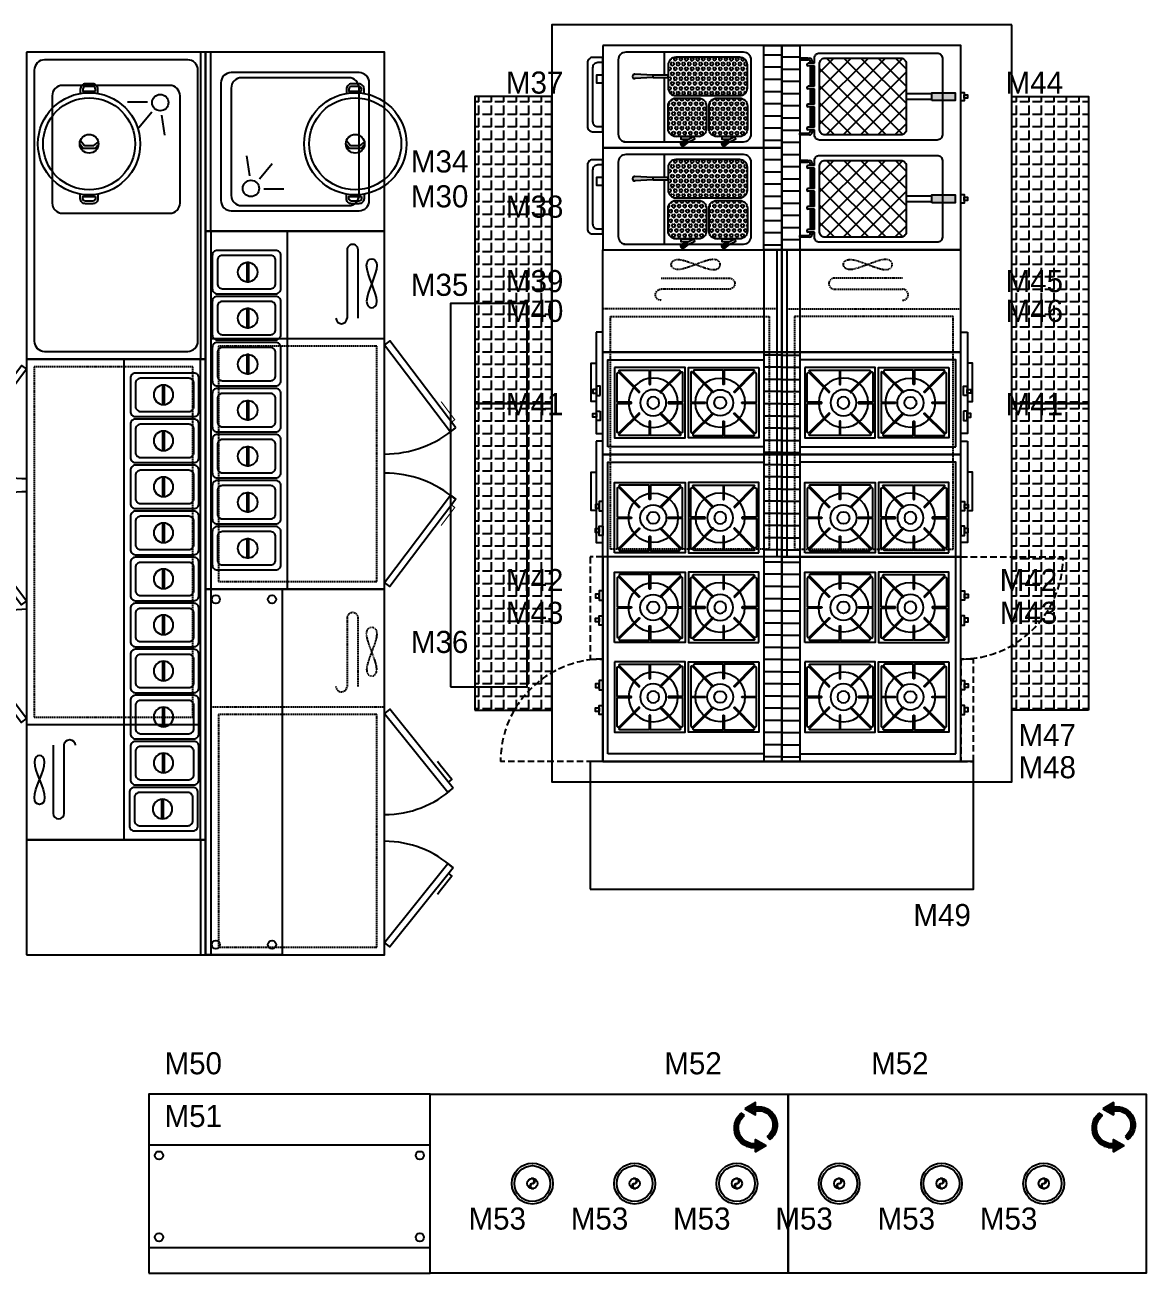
# Model space of a CAD drawing. Header units: centimetres. Extents: x 5488 to 20269, y -31398 to -19684.
# Drawn here: x 7562.7 to 8001.2, y -22698.4 to -22210.3 of the extents above; entities that cross this region are included whole.
import ezdxf
from ezdxf.enums import TextEntityAlignment as Align

# ---------------------------------------------------------------- set-up
doc = ezdxf.new("R2010")
doc.units = ezdxf.units.CM
doc.linetypes.add('11-021_3004-BLOK_B_3_KAT$0$DASHED', pattern=[12.77794, 8.518627, -4.259313])
doc.linetypes.add('DASHED', pattern=[0.75, 0.5, -0.25])
for name, color, linetype in [('002 Çizgi', 7, 'Continuous'), ('Hatch_YOO', 7, 'Continuous'), ('S2000-002 Çizgi', 7, 'Continuous')]:
    doc.layers.add(name, color=color, linetype=linetype)
doc.styles.add('TAKSİM', font='GOTHIC.TTF', dxfattribs={"height": 20})
pattern_1 = [(0, (-2493.5537, -2188.7503), (0, 0.5588), [0.4064, -0.1524]), (90, (-2493.5537, -2188.7503), (-0.5588, 0), [0.4064, -0.1524])]
pattern_2 = [(90, (-9578.3323, 75.2187), (-4.8895, -3e-13), [3.556, -1.3335]), (180, (-9578.3323, 75.2187), (3e-13, -4.8895), [3.556, -1.3335])]
pattern_3 = [(90, (-9578.3323, -44.7813), (-4.8895, -3e-13), [3.556, -1.3335]), (180, (-9578.3323, -44.7813), (3e-13, -4.8895), [3.556, -1.3335])]

# ---------------------------------------------------------------- blocks, each defined once
blk = doc.blocks.new('A$Cb171cddd')
at = {"layer": 'S2000-002 Çizgi', "color": 1}
for p, q in [((21.66, 52.76), (29.47, 53.87)), ((20.43, 48.95), (26.53, 43.94)), ((16.52, 47.29), (16.52, 39.4))]:
    blk.add_line(p, q, dxfattribs=at)
for points in [[(0, 0), (70, 0), (70, 70), (0, 70)], [(0, 68), (70, 68), (70, 70), (0, 70)]]:
    blk.add_lwpolyline(points, close=True, dxfattribs=at)
for points in [[(12, 6), (58, 6, 0.414214), (62, 10), (62, 60, 0.414214), (58, 64), (12, 64, 0.414214), (8, 60), (8, 10, 0.414214)], [(14, 10), (56, 10, 0.414214), (60, 14), (60, 56, 0.414214), (56, 60), (14, 60, 0.414214), (10, 56), (10, 14, 0.414214)]]:
    blk.add_lwpolyline(points, format="xyb", close=True, dxfattribs=at)
blk.add_circle((16.71, 52.26), 3.19, dxfattribs=at)
blk = doc.blocks.new('A$C482e6717')
at = {"layer": 'S2000-002 Çizgi', "color": 1}
for points in [[(3.74, 23.45), (2, 23.45, 0.414214), (0, 21.45), (0, 18.55, 0.414214), (2, 16.55), (3.74, 16.55)], [(43.14, 23.45), (44.87, 23.45, -0.414214), (46.87, 21.45), (46.87, 18.55, -0.414214), (44.87, 16.55), (43.14, 16.55)]]:
    blk.add_lwpolyline(points, format="xyb", dxfattribs=at)
for points in [[(2.83, 22.45), (2, 22.45, 0.414214), (1, 21.45), (1, 18.55, 0.414214), (2, 17.55), (2.83, 17.55)], [(44.05, 22.45), (44.87, 22.45, -0.414214), (45.87, 21.45), (45.87, 18.55, -0.414214), (44.87, 17.55), (44.05, 17.55)]]:
    blk.add_lwpolyline(points, format="xyb", close=True, dxfattribs=at)
for points in [[(22.08, 16.6), (24.16, 18.21), (24.16, 21.88), (22.75, 23.6)], [(23.49, 16.35), (25.16, 17.74), (25.16, 22.31), (23.76, 23.65)]]:
    blk.add_lwpolyline(points, dxfattribs=at)
for radius in [20, 18, 3.66]:
    blk.add_circle((23.44, 20), radius, dxfattribs=at)
blk = doc.blocks.new('A$C6F0A1182')
at = {"layer": 'S2000-002 Çizgi'}
h = blk.add_hatch(dxfattribs=at)
h.set_pattern_fill('ANGLE', color=1, scale=0.08, style=0)
h.set_pattern_definition(pattern_1)
h.paths.add_polyline_path([(127.26, 19.45), (127.26, 21.05, 0.709269), (121.57, 7.46), (122.92, 8.42, -0.737645)])
h.paths.add_polyline_path([(127.26, 17.73), (131.43, 20.14), (127.26, 22.55)])
h = blk.add_hatch(dxfattribs=at)
h.set_pattern_fill('ANGLE', color=1, scale=0.08, style=0)
h.set_pattern_definition(pattern_1)
h.paths.add_polyline_path([(131.82, 16.55, -0.822352), (127.26, 6.65), (127.26, 5.05, 0.795802), (132.85, 17.78)])
h.paths.add_polyline_path([(123.08, 5.74), (127.26, 3.33), (127.26, 8.15)])
at = {"layer": 'S2000-002 Çizgi', "color": 1}
for p, q in [((131.82, 16.55), (132.85, 17.78)), ((122.92, 8.42), (121.57, 7.46))]:
    blk.add_line(p, q, dxfattribs=at)
for points in [[(0, 0), (140, 0), (140, 70), (0, 70)], [(131.43, 20.14), (127.26, 22.55), (127.26, 17.73)], [(123.08, 5.74), (127.26, 8.15), (127.26, 3.33)]]:
    blk.add_lwpolyline(points, close=True, dxfattribs=at)
for centre, radius, start, end in [((126.79, 13.26), 7.81, 86.5995, 227.987), ((126.79, 13.27), 6.2, 85.7296, 231.3862), ((128.59, 12.06), 7.13, 259.2325, 53.2838), ((128.56, 12.05), 5.55, 256.3911, 54.12)]:
    blk.add_arc(centre, radius, start, end, dxfattribs=at)
blk = doc.blocks.new('A$C09640274')
at = {"layer": 'S2000-002 Çizgi', "color": 1}
blk.add_line((143, 94.83), (0, 94.83), dxfattribs=at)
for points in [[(143, 26.83), (143, 96.83), (0, 96.83), (0, 26.83)], [(0, 96.83), (143, 96.83), (143, 66.83), (0, 66.83)], [(34.05, 0), (3.15, 24.77), (4.8, 26.83), (35.7, 2.06)], [(65.2, 0), (96.1, 24.77), (94.44, 26.83), (63.55, 2.06)]]:
    blk.add_lwpolyline(points, close=True, dxfattribs=at)
at = {"layer": 'S2000-002 Çizgi', "color": 1, "linetype": 'DASHED'}
blk.add_lwpolyline([(97, 94.83), (97, 26.83)], dxfattribs=at)
blk.add_lwpolyline([(94, 91.83), (3, 91.83), (3, 29.83), (94, 29.83)], close=True, dxfattribs=at)
for points in [[(131.67, 41.51), (105, 41.51, -1), (105, 45.86)], [(105, 37.17), (131.67, 37.17, 1), (131.67, 41.51)]]:
    blk.add_lwpolyline(points, format="xyb", dxfattribs=at)
at = {"layer": 'S2000-002 Çizgi', "color": 1, "linetype": 'DASHED', "ltscale": 0.1}
blk.add_lwpolyline([(125.56, 29.86), (124.1, 30.03), (122.4, 30.48), (120.54, 31.12), (118.59, 31.86), (116.64, 32.59), (114.78, 33.23), (113.07, 33.69), (111.62, 33.86), (110.47, 33.69), (109.66, 33.23), (109.17, 32.59), (109, 31.86), (109.17, 31.12), (109.66, 30.48), (110.47, 30.03), (111.62, 29.86), (113.07, 30.03), (114.78, 30.48), (116.64, 31.12), (118.59, 31.86), (120.54, 32.59), (122.4, 33.23), (124.1, 33.69), (125.56, 33.86), (126.7, 33.69), (127.52, 33.23), (128.01, 32.59), (128.17, 31.86), (128.01, 31.12), (127.52, 30.48), (126.7, 30.03)], close=True, dxfattribs=at)
at = {"layer": 'S2000-002 Çizgi', "color": 1}
for points in [[(31.79, 1.81), (30.72, 0.48), (25.05, 5.03), (23.6, 6.19)], [(67.46, 1.81), (68.52, 0.48), (74.19, 5.03), (75.64, 6.19)]]:
    blk.add_lwpolyline(points, dxfattribs=at)
for centre in [(4, 92.83), (139, 92.83), (4, 70.83), (139, 70.83)]:
    blk.add_circle(centre, 1.6, dxfattribs=at)
for centre, start, end in [((4.8, 26.83), 317.4568, 0), ((94.44, 26.83), 180, 222.5432)]:
    blk.add_arc(centre, 39.6, start, end, dxfattribs=at)
blk = doc.blocks.new('A$C063E11E5')
at = {"layer": 'S2000-002 Çizgi'}
h = blk.add_hatch(dxfattribs=at)
h.set_pattern_fill('ANSI31', color=256, scale=1.5, angle=45, style=0)
h.set_pattern_definition([(90, (-3458.603, -4993.7387), (-4.7625, 9e-16), [])])
h.paths.add_polyline_path([(0, 72.62), (0, 65.62), (80, 65.62), (80, 72.62)])
h = blk.add_hatch(color=256, dxfattribs=at)
h.paths.add_polyline_path([(35, 61.8), (35, 62.44), (35, 65.62), (34.36, 65.62), (34.36, 62.44, -0.414214), (33.36, 61.44), (33, 61.44), (33, 60.8), (34, 60.8, 0.414214)])
h.paths.add_polyline_path([(32, 61.44), (24, 61.44), (24, 60.8), (32, 60.8)])
h.paths.add_polyline_path([(23, 61.44), (17, 61.44), (17, 60.8), (23, 60.8)])
h.paths.add_polyline_path([(16, 61.44), (8, 61.44), (8, 60.8), (16, 60.8)])
h.paths.add_polyline_path([(5.64, 62.44), (5.64, 65.62), (5, 65.62), (5, 61.8, 0.414214), (6, 60.8), (6.64, 60.8), (7, 60.8), (7, 61.44), (6.64, 61.44, -0.414214)])
h = blk.add_hatch(color=256, dxfattribs=at)
h.paths.add_polyline_path([(75, 61.8), (75, 62.44), (75, 65.62), (74.36, 65.62), (74.36, 62.44, -0.414214), (73.36, 61.44), (73, 61.44), (73, 60.8), (74, 60.8, 0.414214)])
h.paths.add_polyline_path([(72, 61.44), (64, 61.44), (64, 60.8), (72, 60.8)])
h.paths.add_polyline_path([(63, 61.44), (57, 61.44), (57, 60.8), (63, 60.8)])
h.paths.add_polyline_path([(56, 61.44), (48, 61.44), (48, 60.8), (56, 60.8)])
h.paths.add_polyline_path([(45.64, 62.44), (45.64, 65.62), (45, 65.62), (45, 61.8, 0.414214), (46, 60.8), (46.64, 60.8), (47, 60.8), (47, 61.44), (46.64, 61.44, -0.414214)])
h = blk.add_hatch(dxfattribs=at)
h.set_pattern_fill('ANSI37', color=256, scale=1.5, style=0)
h.set_pattern_definition([(45, (-3527.4763, -4981.5224), (-3.367596, 3.367596), []), (135, (-3527.4763, -4981.5224), (-3.367596, -3.367596), [])])
h.paths.add_polyline_path([(35, 55.84, 0.414214), (33, 57.84), (7, 57.84, 0.414214), (5, 55.84), (5, 26.01, 0.414214), (7, 24.01), (33, 24.01, 0.414214), (35, 26.01)])
h = blk.add_hatch(dxfattribs=at)
h.set_pattern_fill('ANSI37', color=256, scale=1.5, style=0)
h.set_pattern_definition([(45, (-3487.4763, -4981.5224), (-3.367596, 3.367596), []), (135, (-3487.4763, -4981.5224), (-3.367596, -3.367596), [])])
h.paths.add_polyline_path([(75, 55.84, 0.414214), (73, 57.84), (47, 57.84, 0.414214), (45, 55.84), (45, 26.01, 0.414214), (47, 24.01), (73, 24.01, 0.414214), (75, 26.01)])
for points in [[(18.49, 14.01), (21.51, 14.01), (21.51, 4.84), (18.49, 4.84)], [(58.49, 14.01), (61.51, 14.01), (61.51, 4.84), (58.49, 4.84)]]:
    blk.add_hatch(color=256, dxfattribs=at).paths.add_polyline_path(points)
for p, q in [((5, 61.8), (5, 65.62)), ((5, 65.62), (5.64, 65.62)), ((5.64, 65.62), (5.64, 62.44)), ((34.36, 65.62), (34.36, 62.44)), ((35, 65.62), (34.36, 65.62)), ((35, 62.44), (35, 65.62)), ((45, 65.62), (45.64, 65.62)), ((45, 61.8), (45, 65.62)), ((45.64, 65.62), (45.64, 62.44)), ((75, 65.62), (74.36, 65.62)), ((74.36, 65.62), (74.36, 62.44)), ((75, 62.44), (75, 65.62)), ((6.64, 60.8), (6, 60.8)), ((6.64, 61.44), (7, 61.44)), ((7, 60.8), (6.64, 60.8)), ((7, 59.84), (7, 62.32)), ((8, 59.84), (8, 62.32)), ((8, 61.44), (16, 61.44)), ((16, 60.8), (8, 60.8)), ((16, 59.84), (16, 62.32)), ((17, 59.84), (17, 62.32)), ((17, 61.44), (23, 61.44)), ((23, 60.8), (17, 60.8)), ((23, 59.84), (23, 62.32)), ((24, 59.84), (24, 62.32)), ((24, 61.44), (32, 61.44)), ((32, 60.8), (24, 60.8)), ((32, 59.84), (32, 62.32)), ((33, 59.84), (33, 62.32)), ((33, 61.44), (33.36, 61.44)), ((34, 60.8), (33, 60.8)), ((35, 62.44), (35, 61.8)), ((46.64, 60.8), (46, 60.8)), ((46.64, 61.44), (47, 61.44)), ((47, 60.8), (46.64, 60.8)), ((47, 59.84), (47, 62.32)), ((48, 59.84), (48, 62.32)), ((48, 61.44), (56, 61.44)), ((56, 60.8), (48, 60.8)), ((56, 59.84), (56, 62.32)), ((57, 59.84), (57, 62.32)), ((57, 61.44), (63, 61.44)), ((63, 60.8), (57, 60.8)), ((63, 59.84), (63, 62.32)), ((64, 59.84), (64, 62.32)), ((64, 61.44), (72, 61.44)), ((72, 60.8), (64, 60.8)), ((72, 59.84), (72, 62.32)), ((73, 59.84), (73, 62.32)), ((73, 61.44), (73.36, 61.44)), ((74, 60.8), (73, 60.8)), ((75, 62.44), (75, 61.8))]:
    blk.add_line(p, q, dxfattribs=at)
for points in [[(0, 72.62), (80, 72.62), (80, 65.62), (0, 65.62)], [(0, 2.62), (80, 2.62), (80, 72.62), (0, 72.62)], [(19, 24.01), (19, 14.01), (21, 14.01), (21, 24.01)], [(59, 24.01), (59, 14.01), (61, 14.01), (61, 24.01)], [(18.49, 14.01), (21.51, 14.01), (21.51, 4.84), (18.49, 4.84)], [(58.49, 14.01), (61.51, 14.01), (61.51, 4.84), (58.49, 4.84)], [(18.36, 2.62), (21.64, 2.62), (21.64, 1.31), (18.36, 1.31)], [(19.34, 1.31), (20.66, 1.31), (20.66, 0), (19.34, 0)], [(58.36, 2.62), (61.64, 2.62), (61.64, 1.31), (58.36, 1.31)], [(59.34, 1.31), (60.66, 1.31), (60.66, 0), (59.34, 0)]]:
    blk.add_lwpolyline(points, close=True, dxfattribs=at)
for points in [[(29, 9.84), (5, 9.84, -0.414214), (3, 11.84), (3, 57.84, -0.414214), (5, 59.84), (7, 59.84)], [(33, 59.84), (35, 59.84, -0.414214), (37, 57.84), (37, 11.84, -0.414214), (35, 9.84), (29, 9.84)], [(69, 9.84), (45, 9.84, -0.414214), (43, 11.84), (43, 57.84, -0.414214), (45, 59.84), (47, 59.84)], [(73, 59.84), (75, 59.84, -0.414214), (77, 57.84), (77, 11.84, -0.414214), (75, 9.84), (69, 9.84)]]:
    blk.add_lwpolyline(points, format="xyb", dxfattribs=at)
for points in [[(8, 59.84), (16, 59.84)], [(17, 59.84), (23, 59.84)], [(24, 59.84), (32, 59.84)], [(48, 59.84), (56, 59.84)], [(57, 59.84), (63, 59.84)], [(64, 59.84), (72, 59.84)]]:
    blk.add_lwpolyline(points, dxfattribs=at)
for points in [[(7, 57.84), (33, 57.84, -0.414214), (35, 55.84), (35, 26.01, -0.414214), (33, 24.01), (7, 24.01, -0.414214), (5, 26.01), (5, 55.84, -0.414214)], [(47, 57.84), (73, 57.84, -0.414214), (75, 55.84), (75, 26.01, -0.414214), (73, 24.01), (47, 24.01, -0.414214), (45, 26.01), (45, 55.84, -0.414214)]]:
    blk.add_lwpolyline(points, format="xyb", close=True, dxfattribs=at)
for centre, radius, start, end in [((6, 61.8), 1, 180, 270), ((6.64, 62.44), 1, 180, 270), ((7.5, 62.32), 0.5, 0, 180), ((16.5, 62.32), 0.5, 0, 180), ((23.5, 62.32), 0.5, 0, 180), ((32.5, 62.32), 0.5, 0, 180), ((33.36, 62.44), 1, 270, 0), ((34, 61.8), 1, 270, 0), ((46, 61.8), 1, 180, 270), ((46.64, 62.44), 1, 180, 270), ((47.5, 62.32), 0.5, 0, 180), ((56.5, 62.32), 0.5, 0, 180), ((63.5, 62.32), 0.5, 0, 180), ((72.5, 62.32), 0.5, 0, 180), ((73.36, 62.44), 1, 270, 0), ((74, 61.8), 1, 270, 0)]:
    blk.add_arc(centre, radius, start, end, dxfattribs=at)
blk = doc.blocks.new('A$C5F4B2CA7')
at = {"layer": 'S2000-002 Çizgi'}
h = blk.add_hatch(dxfattribs=at)
h.set_pattern_fill('ANSI31', color=1, scale=1.5, angle=45, style=0)
h.set_pattern_definition([(90, (-3652.638, -4988.124), (-4.7625, 9e-16), [])])
h.paths.add_polyline_path([(40, 69), (40, 76), (0, 76), (0, 69)])
h = blk.add_hatch(dxfattribs=at)
h.set_pattern_fill('HEX', color=1, scale=0.2, style=0)
h.set_pattern_definition([(0, (-3709.3885, -4964.9235), (0, 1.099852), [0.635, -1.27]), (120, (-3709.3885, -4964.9235), (-0.95249977, -0.549926), [0.635, -1.27]), (60, (-3708.7535, -4964.9235), (-0.95249977, 0.549926), [0.635, -1.27])])
h.paths.add_polyline_path([(7.64, 62.53, 0.414214), (4.64, 59.53), (4.64, 34.53, 0.414214), (7.64, 31.53), (16.64, 31.53, 0.414214), (19.64, 34.53), (19.64, 59.53, 0.414214), (16.64, 62.53)])
h = blk.add_hatch(dxfattribs=at)
h.set_pattern_fill('HEX', color=1, scale=0.2, style=0)
h.set_pattern_definition([(180, (3749.6625, -4964.9235), (0, 1.099852), [0.635, -1.27]), (60, (3749.6625, -4964.9235), (0.95249977, -0.549926), [0.635, -1.27]), (120, (3749.0275, -4964.9235), (0.95249977, 0.549926), [0.635, -1.27])])
h.paths.add_polyline_path([(23.64, 62.53, 0.414214), (20.64, 59.53), (20.64, 50.53, 0.414214), (23.64, 47.53), (32.64, 47.53, 0.414214), (35.64, 50.53), (35.64, 59.53, 0.414214), (32.64, 62.53)])
for points in [[(37.81, 52.86, 1), (39.28, 53.64), (37.9, 55.46), (37.07, 55.03)], [(37.81, 36.83, 1), (39.28, 37.61), (37.9, 39.43), (37.07, 38.99)], [(11.3, 18.39, 1), (12.97, 18.39), (12.6, 25.65), (11.67, 25.65)]]:
    blk.add_hatch(color=1, dxfattribs=at).paths.add_polyline_path(points)
h = blk.add_hatch(dxfattribs=at)
h.set_pattern_fill('HEX', color=1, scale=0.2, style=0)
h.set_pattern_definition([(180, (3749.6625, -4980.9235), (0, 1.099852), [0.635, -1.27]), (60, (3749.6625, -4980.9235), (0.95249977, -0.549926), [0.635, -1.27]), (120, (3749.0275, -4980.9235), (0.95249977, 0.549926), [0.635, -1.27])])
h.paths.add_polyline_path([(23.64, 46.53, 0.414214), (20.64, 43.53), (20.64, 34.53, 0.414214), (23.64, 31.53), (32.64, 31.53, 0.414214), (35.64, 34.53), (35.64, 43.53, 0.414214), (32.64, 46.53)])
at = {"layer": 'S2000-002 Çizgi', "color": 1}
for p, q in [((37.9, 55.46), (37.07, 55.03)), ((37.07, 55.03), (37.81, 52.86)), ((37.9, 55.46), (39.28, 53.64)), ((37.9, 39.43), (37.07, 38.99)), ((37.9, 39.43), (39.28, 37.61)), ((37.07, 38.99), (37.81, 36.83)), ((2.68, 30.03), (11.67, 30.03)), ((12.6, 30.03), (37.68, 30.03)), ((11.67, 25.65), (11.3, 18.39)), ((12.6, 25.65), (11.67, 25.65)), ((12.6, 25.65), (12.97, 18.39))]:
    blk.add_line(p, q, dxfattribs=at)
for points in [[(0, 6), (40, 6), (40, 76), (0, 76)], [(0, 76), (40, 76), (40, 69), (0, 69)], [(11.5, 6), (14.78, 6), (14.78, 3.69), (11.5, 3.69)]]:
    blk.add_lwpolyline(points, close=True, dxfattribs=at)
for points in [[(37.68, 14.03), (37.68, 61.03, 0.414214), (34.68, 64.03), (5.68, 64.03, 0.414214), (2.68, 61.03), (2.68, 23.68)], [(2.68, 23.68), (2.68, 15.03, 0.414214), (5.68, 12.03), (34.68, 12.03, 0.414214), (37.68, 15.03), (37.68, 23.6)]]:
    blk.add_lwpolyline(points, format="xyb", dxfattribs=at)
for points in [[(7.64, 31.53), (16.64, 31.53, 0.414214), (19.64, 34.53), (19.64, 59.53, 0.414214), (16.64, 62.53), (7.64, 62.53, 0.414214), (4.64, 59.53), (4.64, 34.53, 0.414214)], [(32.64, 47.53), (23.64, 47.53, -0.414214), (20.64, 50.53), (20.64, 59.53, -0.414214), (23.64, 62.53), (32.64, 62.53, -0.414214), (35.64, 59.53), (35.64, 50.53, -0.414214)], [(32.64, 31.53), (23.64, 31.53, -0.414214), (20.64, 34.53), (20.64, 43.53, -0.414214), (23.64, 46.53), (32.64, 46.53, -0.414214), (35.64, 43.53), (35.64, 34.53, -0.414214)], [(6.75, 0), (31.75, 0, 0.414214), (33.75, 2), (33.75, 6), (4.75, 6), (4.75, 2, 0.414214)], [(8.75, 2), (29.75, 2, 0.414214), (31.75, 4), (31.75, 6), (6.75, 6), (6.75, 4, 0.414214)]]:
    blk.add_lwpolyline(points, format="xyb", close=True, dxfattribs=at)
for points in [[(37.9, 55.46), (36.55, 58.01), (35.72, 57.57), (37.07, 55.03)], [(35.72, 57.57), (35.72, 52.49), (36.66, 52.49), (36.66, 55.81)], [(35.72, 53.08), (35.72, 52.49)], [(37.9, 39.43), (36.55, 41.97), (35.72, 41.54), (37.07, 38.99)], [(35.72, 41.54), (35.72, 36.46), (36.66, 36.46), (36.66, 39.78)], [(35.72, 37.05), (35.72, 36.46)], [(12.6, 25.65), (12.6, 31.53), (11.67, 31.53), (11.67, 25.65)]]:
    blk.add_lwpolyline(points, dxfattribs=at)
for centre, start, end in [((38.54, 53.25), 189.3801, 46.506), ((38.54, 37.22), 189.3801, 46.506), ((12.14, 18.39), 161.437, 18.563)]:
    blk.add_arc(centre, 0.835, start, end, dxfattribs=at)
blk = doc.blocks.new('A$C5bbfb31d')
at = {"layer": '002 Çizgi', "color": 1}
for p, q in [((140, 95.82), (0, 95.82)), ((98, 95.82), (98, 27.82)), ((132.67, 42.5), (106, 42.5)), ((106, 38.15), (132.67, 38.15)), ((110.66, 34.22), (110.17, 33.58)), ((111.47, 34.67), (110.66, 34.22)), ((112.62, 34.85), (111.47, 34.67)), ((114.07, 34.67), (112.62, 34.85)), ((115.78, 34.22), (114.07, 34.67)), ((117.64, 33.58), (115.78, 34.22)), ((121.54, 33.58), (123.4, 34.22)), ((123.4, 34.22), (125.1, 34.67)), ((125.1, 34.67), (126.56, 34.85)), ((126.56, 34.85), (127.7, 34.67)), ((127.7, 34.67), (128.52, 34.22)), ((128.52, 34.22), (129.01, 33.58)), ((110.17, 33.58), (110, 32.84)), ((110, 32.84), (110.17, 32.11)), ((110.17, 32.11), (110.66, 31.47)), ((110.66, 31.47), (111.47, 31.01)), ((111.47, 31.01), (112.62, 30.84)), ((112.62, 30.84), (114.07, 31.01)), ((114.07, 31.01), (115.78, 31.47)), ((115.78, 31.47), (117.64, 32.11)), ((119.59, 32.84), (117.64, 33.58)), ((117.64, 32.11), (119.59, 32.84)), ((119.59, 32.84), (121.54, 33.58)), ((121.54, 32.11), (119.59, 32.84)), ((123.4, 31.47), (121.54, 32.11)), ((125.1, 31.01), (123.4, 31.47)), ((126.56, 30.84), (125.1, 31.01)), ((127.7, 31.01), (126.56, 30.84)), ((128.52, 31.47), (127.7, 31.01)), ((129.01, 32.11), (128.52, 31.47)), ((129.01, 33.58), (129.17, 32.84)), ((129.17, 32.84), (129.01, 32.11))]:
    blk.add_line(p, q, dxfattribs=at)
at = {"layer": '002 Çizgi', "color": 1, "linetype": 'DASHED'}
for p, q in [((95, 92.82), (3, 92.82)), ((3, 92.82), (3, 30.82)), ((95, 30.82), (95, 92.82)), ((3, 30.82), (95, 30.82))]:
    blk.add_line(p, q, dxfattribs=at)
at = {"layer": '002 Çizgi', "color": 1}
for points in [[(140, 27.82), (140, 97.82), (0, 97.82), (0, 27.82)], [(0, 65.82), (140, 65.82), (140, 97.82), (0, 97.82)], [(35.2, 0), (1.09, 25.77), (2.64, 27.82), (36.75, 2.05)], [(63.04, 0), (97.15, 25.77), (95.6, 27.82), (61.49, 2.05)]]:
    blk.add_lwpolyline(points, close=True, dxfattribs=at)
at = {"layer": '002 Çizgi', "color": 1, "const_width": 0.428}
for points in [[(32.96, 1.7), (31.96, 0.38), (26.33, 4.63), (24.89, 5.72)], [(65.28, 1.7), (66.28, 0.38), (71.91, 4.63), (73.36, 5.72)]]:
    blk.add_lwpolyline(points, dxfattribs=at)
at = {"layer": '002 Çizgi', "color": 1}
for centre, radius, start, end in [((106, 44.67), 2.17, 90, 270), ((132.67, 40.32), 2.17, 270, 90), ((2.64, 27.82), 42.75, 319.4908, 0), ((95.6, 27.82), 42.75, 180, 220.5092)]:
    blk.add_arc(centre, radius, start, end, dxfattribs=at)
at = {"layer": 'S2000-002 Çizgi', "color": 1}
for points in [[(9.51, 68.42), (22.51, 68.42, 0.414214), (24.51, 70.42), (24.51, 93.21, 0.414214), (22.51, 95.21), (9.51, 95.21, 0.414214), (7.51, 93.21), (7.51, 70.42, 0.414214)], [(11.51, 70.42), (20.51, 70.42, 0.414214), (22.51, 72.42), (22.51, 91.21, 0.414214), (20.51, 93.21), (11.51, 93.21, 0.414214), (9.51, 91.21), (9.51, 72.42, 0.414214)], [(27.51, 68.42), (40.51, 68.42, 0.414214), (42.51, 70.42), (42.51, 93.21, 0.414214), (40.51, 95.21), (27.51, 95.21, 0.414214), (25.51, 93.21), (25.51, 70.42, 0.414214)], [(29.51, 70.42), (38.51, 70.42, 0.414214), (40.51, 72.42), (40.51, 91.21, 0.414214), (38.51, 93.21), (29.51, 93.21, 0.414214), (27.51, 91.21), (27.51, 72.42, 0.414214)], [(45.51, 68.42), (58.51, 68.42, 0.414214), (60.51, 70.42), (60.51, 93.21, 0.414214), (58.51, 95.21), (45.51, 95.21, 0.414214), (43.51, 93.21), (43.51, 70.42, 0.414214)], [(47.51, 70.42), (56.51, 70.42, 0.414214), (58.51, 72.42), (58.51, 91.21, 0.414214), (56.51, 93.21), (47.51, 93.21, 0.414214), (45.51, 91.21), (45.51, 72.42, 0.414214)], [(63.51, 68.42), (76.51, 68.42, 0.414214), (78.51, 70.42), (78.51, 93.21, 0.414214), (76.51, 95.21), (63.51, 95.21, 0.414214), (61.51, 93.21), (61.51, 70.42, 0.414214)], [(65.51, 70.42), (74.51, 70.42, 0.414214), (76.51, 72.42), (76.51, 91.21, 0.414214), (74.51, 93.21), (65.51, 93.21, 0.414214), (63.51, 91.21), (63.51, 72.42, 0.414214)], [(81.51, 68.42), (94.51, 68.42, 0.414214), (96.51, 70.42), (96.51, 93.21, 0.414214), (94.51, 95.21), (81.51, 95.21, 0.414214), (79.51, 93.21), (79.51, 70.42, 0.414214)], [(83.51, 70.42), (92.51, 70.42, 0.414214), (94.51, 72.42), (94.51, 91.21, 0.414214), (92.51, 93.21), (83.51, 93.21, 0.414214), (81.51, 91.21), (81.51, 72.42, 0.414214)], [(99.51, 68.42), (112.51, 68.42, 0.414214), (114.51, 70.42), (114.51, 93.21, 0.414214), (112.51, 95.21), (99.51, 95.21, 0.414214), (97.51, 93.21), (97.51, 70.42, 0.414214)], [(101.51, 70.42), (110.51, 70.42, 0.414214), (112.51, 72.42), (112.51, 91.21, 0.414214), (110.51, 93.21), (101.51, 93.21, 0.414214), (99.51, 91.21), (99.51, 72.42, 0.414214)], [(117.51, 68.42), (130.51, 68.42, 0.414214), (132.51, 70.42), (132.51, 93.21, 0.414214), (130.51, 95.21), (117.51, 95.21, 0.414214), (115.51, 93.21), (115.51, 70.42, 0.414214)], [(119.51, 70.42), (128.51, 70.42, 0.414214), (130.51, 72.42), (130.51, 91.21, 0.414214), (128.51, 93.21), (119.51, 93.21, 0.414214), (117.51, 91.21), (117.51, 72.42, 0.414214)]]:
    blk.add_lwpolyline(points, format="xyb", close=True, dxfattribs=at)
for points in [[(12.22, 80.95), (19.72, 80.95), (19.72, 81.7), (12.22, 81.7)], [(30.22, 80.95), (37.72, 80.95), (37.72, 81.7), (30.22, 81.7)], [(48.22, 80.95), (55.72, 80.95), (55.72, 81.7), (48.22, 81.7)], [(66.22, 80.95), (73.72, 80.95), (73.72, 81.7), (66.22, 81.7)], [(84.22, 80.95), (91.72, 80.95), (91.72, 81.7), (84.22, 81.7)], [(102.22, 80.95), (109.72, 80.95), (109.72, 81.7), (102.22, 81.7)], [(120.22, 80.95), (127.72, 80.95), (127.72, 81.7), (120.22, 81.7)]]:
    blk.add_lwpolyline(points, close=True, dxfattribs=at)
for centre in [(15.97, 81.35), (33.97, 81.35), (51.97, 81.35), (69.97, 81.35), (87.97, 81.35), (105.97, 81.35), (123.97, 81.35)]:
    blk.add_circle(centre, 3.82, dxfattribs=at)
blk = doc.blocks.new('A$C5AFF60AA')
at = {"layer": 'S2000-002 Çizgi', "color": 1}
for p, q in [((24.66, 52.76), (32.47, 53.87)), ((23.43, 48.95), (29.53, 43.94)), ((19.52, 47.29), (19.52, 39.4))]:
    blk.add_line(p, q, dxfattribs=at)
for points in [[(0, 0), (120, 0), (120, 70), (0, 70)], [(0, 68), (120, 68), (120, 70), (0, 70)]]:
    blk.add_lwpolyline(points, close=True, dxfattribs=at)
for points in [[(7, 3), (113, 3, 0.414214), (117, 7), (117, 63, 0.414214), (113, 67), (7, 67, 0.414214), (3, 63), (3, 7, 0.414214)], [(17, 10), (59, 10, 0.414214), (63, 14), (63, 56, 0.414214), (59, 60), (17, 60, 0.414214), (13, 56), (13, 14, 0.414214)]]:
    blk.add_lwpolyline(points, format="xyb", close=True, dxfattribs=at)
blk.add_circle((19.71, 52.26), 3.19, dxfattribs=at)
blk = doc.blocks.new('A$C44d0f8e3')
at = {"layer": 'S2000-002 Çizgi'}
h = blk.add_hatch(dxfattribs=at)
h.set_pattern_fill('ANSI31', color=256, scale=1.5, angle=-45, style=0)
h.set_pattern_definition([(360, (-4988.124, 3692.638), (2e-15, 4.7625), [])])
h.paths.add_polyline_path([(69, 0), (76, 0), (76, 40), (69, 40)])
h = blk.add_hatch(dxfattribs=at)
h.set_pattern_fill('HEX', color=256, scale=0.2, angle=-90, style=0)
h.set_pattern_definition([(270, (-4964.9235, 3749.3885), (1.099852, -2e-16), [0.635, -1.27]), (30, (-4964.9235, 3749.3885), (-0.549926, 0.95249977), [0.635, -1.27]), (330, (-4964.9235, 3748.7535), (0.549926, 0.95249977), [0.635, -1.27])])
h.paths.add_polyline_path([(62.53, 32.36, 0.414214), (59.53, 35.36), (34.53, 35.36, 0.414214), (31.53, 32.36), (31.53, 23.36, 0.414214), (34.53, 20.36), (59.53, 20.36, 0.414214), (62.53, 23.36)])
for points in [[(18.39, 28.7, 1), (18.39, 27.03), (25.65, 27.4), (25.65, 28.33)], [(36.83, 2.19, 1), (37.61, 0.72), (39.43, 2.1), (38.99, 2.93)], [(52.86, 2.19, 1), (53.64, 0.72), (55.46, 2.1), (55.03, 2.93)]]:
    blk.add_hatch(color=256, dxfattribs=at).paths.add_polyline_path(points)
h = blk.add_hatch(dxfattribs=at)
h.set_pattern_fill('HEX', color=256, scale=0.2, angle=-90, style=0)
h.set_pattern_definition([(90, (-4980.9235, -3709.6625), (1.099852, -2e-16), [0.635, -1.27]), (330, (-4980.9235, -3709.6625), (-0.549926, -0.95249977), [0.635, -1.27]), (30, (-4980.9235, -3709.0275), (0.549926, -0.95249977), [0.635, -1.27])])
h.paths.add_polyline_path([(46.53, 16.36, 0.414214), (43.53, 19.36), (34.53, 19.36, 0.414214), (31.53, 16.36), (31.53, 7.36, 0.414214), (34.53, 4.36), (43.53, 4.36, 0.414214), (46.53, 7.36)])
h = blk.add_hatch(dxfattribs=at)
h.set_pattern_fill('HEX', color=256, scale=0.2, angle=-90, style=0)
h.set_pattern_definition([(90, (-4964.9235, -3709.6625), (1.099852, -2e-16), [0.635, -1.27]), (330, (-4964.9235, -3709.6625), (-0.549926, -0.95249977), [0.635, -1.27]), (30, (-4964.9235, -3709.0275), (0.549926, -0.95249977), [0.635, -1.27])])
h.paths.add_polyline_path([(62.53, 16.36, 0.414214), (59.53, 19.36), (50.53, 19.36, 0.414214), (47.53, 16.36), (47.53, 7.36, 0.414214), (50.53, 4.36), (59.53, 4.36, 0.414214), (62.53, 7.36)])
for p, q in [((30.03, 37.32), (30.03, 28.33)), ((25.65, 28.33), (18.39, 28.7)), ((25.65, 27.4), (18.39, 27.03)), ((25.65, 27.4), (25.65, 28.33)), ((30.03, 27.4), (30.03, 2.32)), ((38.99, 2.93), (36.83, 2.19)), ((39.43, 2.1), (37.61, 0.72)), ((39.43, 2.1), (38.99, 2.93)), ((55.03, 2.93), (52.86, 2.19)), ((55.46, 2.1), (53.64, 0.72)), ((55.46, 2.1), (55.03, 2.93))]:
    blk.add_line(p, q, dxfattribs=at)
for points in [[(6, 40), (6, 0), (76, 0), (76, 40)], [(76, 40), (76, 0), (69, 0), (69, 40)], [(6, 28.5), (6, 25.22), (3.69, 25.22), (3.69, 28.5)]]:
    blk.add_lwpolyline(points, close=True, dxfattribs=at)
for points in [[(0, 33.25), (0, 8.25, 0.414214), (2, 6.25), (6, 6.25), (6, 35.25), (2, 35.25, 0.414214)], [(31.53, 32.36), (31.53, 23.36, 0.414214), (34.53, 20.36), (59.53, 20.36, 0.414214), (62.53, 23.36), (62.53, 32.36, 0.414214), (59.53, 35.36), (34.53, 35.36, 0.414214)], [(2, 31.25), (2, 10.25, 0.414214), (4, 8.25), (6, 8.25), (6, 33.25), (4, 33.25, 0.414214)], [(31.53, 7.36), (31.53, 16.36, -0.414214), (34.53, 19.36), (43.53, 19.36, -0.414214), (46.53, 16.36), (46.53, 7.36, -0.414214), (43.53, 4.36), (34.53, 4.36, -0.414214)], [(47.53, 7.36), (47.53, 16.36, -0.414214), (50.53, 19.36), (59.53, 19.36, -0.414214), (62.53, 16.36), (62.53, 7.36, -0.414214), (59.53, 4.36), (50.53, 4.36, -0.414214)]]:
    blk.add_lwpolyline(points, format="xyb", close=True, dxfattribs=at)
for points in [[(23.68, 37.32), (15.03, 37.32, 0.414214), (12.03, 34.32), (12.03, 5.32, 0.414214), (15.03, 2.32), (23.6, 2.32)], [(14.03, 2.32), (61.03, 2.32, 0.414214), (64.03, 5.32), (64.03, 34.32, 0.414214), (61.03, 37.32), (23.68, 37.32)]]:
    blk.add_lwpolyline(points, format="xyb", dxfattribs=at)
for points in [[(25.65, 27.4), (31.53, 27.4), (31.53, 28.33), (25.65, 28.33)], [(41.54, 4.28), (36.46, 4.28), (36.46, 3.34), (39.78, 3.34)], [(37.05, 4.28), (36.46, 4.28)], [(39.43, 2.1), (41.97, 3.45), (41.54, 4.28), (38.99, 2.93)], [(53.08, 4.28), (52.49, 4.28)], [(57.57, 4.28), (52.49, 4.28), (52.49, 3.34), (55.81, 3.34)], [(55.46, 2.1), (58.01, 3.45), (57.57, 4.28), (55.03, 2.93)]]:
    blk.add_lwpolyline(points, dxfattribs=at)
for centre, start, end in [((18.39, 27.86), 71.437, 288.563), ((37.22, 1.46), 99.3801, 316.506), ((53.25, 1.46), 99.3801, 316.506)]:
    blk.add_arc(centre, 0.835, start, end, dxfattribs=at)
blk = doc.blocks.new('A$C01E77913')
at = {"layer": 'S2000-002 Çizgi', "color": 1}
for points in [[(2, 26.8), (15, 26.8, -0.414214), (17, 24.8), (17, 2, -0.414214), (15, 0), (2, 0, -0.414214), (0, 2), (0, 24.8, -0.414214)], [(4, 24.8), (13, 24.8, -0.414214), (15, 22.8), (15, 4, -0.414214), (13, 2), (4, 2, -0.414214), (2, 4), (2, 22.8, -0.414214)]]:
    blk.add_lwpolyline(points, format="xyb", close=True, dxfattribs=at)
blk.add_lwpolyline([(4.71, 14.27), (12.21, 14.27), (12.21, 13.52), (4.71, 13.52)], close=True, dxfattribs=at)
blk.add_circle((8.46, 13.87), 3.82, dxfattribs=at)
blk = doc.blocks.new('188-70-M')
at = {"layer": '002 Çizgi', "color": 1}
blk.add_line((47.58, -126.01), (47.58, 61.99), dxfattribs=at)
for points in [[(-48.08, 25.3), (-22.47, 59.53), (-20.42, 57.99), (-46.03, 23.76)], [(-20.42, -126.01), (49.58, -126.01), (49.58, 61.99), (-20.42, 61.99)], [(17.58, 61.99), (17.58, -126.02), (49.58, -126.02), (49.58, 61.99)], [(-48.23, -0.07), (-22.46, -34.18), (-20.42, -32.64), (-46.19, 1.48)], [(-48.23, -46.05), (-22.46, -80.16), (-20.42, -78.61), (-46.19, -44.5)], [(-17.39, -109.57), (-17.22, -108.11), (-16.77, -106.41), (-16.12, -104.55), (-15.39, -102.6), (-14.65, -100.65), (-14.01, -98.79), (-13.56, -97.09), (-13.39, -95.63), (-13.56, -94.48), (-14.01, -93.67), (-14.65, -93.18), (-15.39, -93.01), (-16.12, -93.18), (-16.77, -93.67), (-17.22, -94.48), (-17.39, -95.63), (-17.22, -97.09), (-16.77, -98.79), (-16.12, -100.65), (-15.39, -102.6), (-14.65, -104.55), (-14.01, -106.41), (-13.56, -108.11), (-13.39, -109.57), (-13.56, -110.72), (-14.01, -111.53), (-14.65, -112.02), (-15.39, -112.19), (-16.12, -112.02), (-16.77, -111.53), (-17.22, -110.72)]]:
    blk.add_lwpolyline(points, close=True, dxfattribs=at)
at = {"layer": '002 Çizgi', "color": 1, "linetype": 'DASHED'}
blk.add_lwpolyline([(44.58, -78.01), (44.58, 58.99), (-17.42, 58.99), (-17.42, -78.01)], close=True, dxfattribs=at)
at = {"layer": '002 Çizgi', "color": 1, "const_width": 0.427}
for points in [[(-46.4, 27.55), (-47.72, 28.54), (-43.49, 34.19), (-42.41, 35.64)], [(-46.54, -2.32), (-47.86, -3.31), (-43.6, -8.95), (-42.51, -10.39)], [(-46.54, -48.29), (-47.86, -49.29), (-43.6, -54.92), (-42.51, -56.37)]]:
    blk.add_lwpolyline(points, dxfattribs=at)
at = {"layer": '002 Çizgi', "color": 1}
blk.add_lwpolyline([(47.58, -81.01), (-20.42, -81.01)], dxfattribs=at)
for points in [[(-5.74, -115.68), (-5.74, -89.01, -1), (-1.39, -89.01)], [(-10.08, -89.01), (-10.08, -115.68, 1), (-5.74, -115.68)]]:
    blk.add_lwpolyline(points, format="xyb", dxfattribs=at)
for centre, start, end in [((-20.42, 57.99), 229.755, 270), ((-20.42, -32.64), 90, 130.5092), ((-20.42, -78.61), 90, 130.5092)]:
    blk.add_arc(centre, 42.75, start, end, dxfattribs=at)
at = {"layer": '002 Çizgi', "color": 1, "xscale": -1, "rotation": 90}
for p in [(46.98, 56.48), (46.98, 38.48), (46.98, 20.48), (46.98, 2.48), (46.98, -15.52), (46.98, -33.52), (46.98, -51.52), (46.98, -69.52), (46.98, -87.52), (46.59, -105.52)]:
    blk.add_blockref('A$C01E77913', p, dxfattribs=at)
blk = doc.blocks.new('A$C604B7618')
at = {"layer": 'S2000-002 Çizgi'}
blk.add_lwpolyline([(0, 30.57), (30.57, 30.57), (30.57, 0), (0, 0), (0, 30.57)], dxfattribs=at)
blk.add_lwpolyline([(15.55, 29.52), (15.55, 23.44, -0.414214), (15.34, 23.23), (15.23, 23.23, -0.414214), (15.02, 23.44), (15.02, 29.52), (2.68, 29.52, 0.668179), (2.31, 28.63), (10.81, 20.13, -0.810443), (10.38, 19.82), (1.59, 28.61, 0.668179), (1.05, 28.39), (1.05, 15.55), (7.13, 15.55, -0.414214), (7.34, 15.34), (7.34, 15.23, -0.414214), (7.13, 15.02), (1.05, 15.02), (1.05, 2.68, 0.668179), (1.94, 2.31), (10.43, 10.81, -0.810443), (10.75, 10.38), (1.96, 1.59, 0.668179), (2.18, 1.05), (15.02, 1.05), (15.02, 7.13, -0.414214), (15.23, 7.34), (15.34, 7.34, -0.414214), (15.55, 7.13), (15.55, 1.05), (27.88, 1.05, 0.668179), (28.26, 1.94), (19.76, 10.43, -0.810443), (20.19, 10.75), (28.98, 1.96, 0.668179), (29.52, 2.18), (29.52, 15.02), (23.44, 15.02, -0.414214), (23.23, 15.23), (23.23, 15.34, -0.414214), (23.44, 15.55), (29.52, 15.55), (29.52, 28.39, 0.668179), (28.98, 28.61), (20.19, 19.82, -0.810443), (19.76, 20.13), (28.26, 28.63, 0.668179), (27.88, 29.52)], format="xyb", close=True, dxfattribs=at)
for radius in [10.75, 5.66, 2.6]:
    blk.add_circle((15.28, 13.8), radius, dxfattribs=at)
blk = doc.blocks.new('A$C75D42FA3')
at = {"layer": 'S2000-002 Çizgi'}
h = blk.add_hatch(dxfattribs=at)
h.set_pattern_fill('ANSI31', color=256, scale=1.5, angle=45, style=0)
h.set_pattern_definition([(90, (-2508.419, -6411.801), (-4.7625, 9e-16), [])])
h.paths.add_polyline_path([(40, 66.92), (40, 73.92), (0, 73.92), (0, 66.92)])
for points in [[(0, 3.92), (40, 3.92), (40, 73.92), (0, 73.92)], [(40, 66.92), (0, 66.92), (0, 73.92), (40, 73.92)], [(3, 5.92), (37, 5.92), (37, 66.92), (3, 66.92)], [(16.98, 2.92), (13.33, 2.92), (13.33, 1.46), (16.98, 1.46)], [(16.01, 1.46), (14.55, 1.46), (14.55, 0), (16.01, 0)], [(23.02, 2.92), (26.67, 2.92), (26.67, 1.46), (23.02, 1.46)], [(23.99, 1.46), (25.45, 1.46), (25.45, 0), (23.99, 0)]]:
    blk.add_lwpolyline(points, close=True, dxfattribs=at)
at = {"layer": 'S2000-002 Çizgi', "xscale": -0.8999999999996362, "yscale": 0.8999999999996362, "zscale": 0.9}
blk.add_blockref('A$C604B7618', (34, 37.4), dxfattribs=at)
at = {"layer": 'S2000-002 Çizgi', "xscale": 0.8999999999996362, "yscale": 0.8999999999996362, "zscale": 0.8999999999996362, "rotation": 180}
blk.add_blockref('A$C604B7618', (34, 36.06), dxfattribs=at)
blk = doc.blocks.new('A$C05B619DB')
at = {"layer": 'S2000-002 Çizgi'}
h = blk.add_hatch(dxfattribs=at)
h.set_pattern_fill('ANSI31', color=256, scale=1.5, angle=45, style=0)
h.set_pattern_definition([(90, (-2508.419, -6412.801), (-4.7625, 9e-16), [])])
h.paths.add_polyline_path([(0, 72.92), (0, 65.92), (120, 65.92), (120, 72.92)])
for points in [[(0, 2.92), (120, 2.92), (120, 72.92), (0, 72.92)], [(120, 65.92), (0, 65.92), (0, 72.92), (120, 72.92)], [(3, 4.92), (117, 4.92), (117, 65.92), (3, 65.92)], [(21.91, 2.92), (18.27, 2.92), (18.27, 1.46), (21.91, 1.46)], [(20.94, 1.46), (19.49, 1.46), (19.49, 0), (20.94, 0)], [(27.95, 2.92), (31.6, 2.92), (31.6, 1.46), (27.95, 1.46)], [(28.92, 1.46), (30.38, 1.46), (30.38, 0), (28.92, 0)], [(56.94, 2.92), (53.3, 2.92), (53.3, 1.46), (56.94, 1.46)], [(55.98, 1.46), (54.52, 1.46), (54.52, 0), (55.98, 0)], [(62.99, 2.92), (66.63, 2.92), (66.63, 1.46), (62.99, 1.46)], [(63.95, 1.46), (65.41, 1.46), (65.41, 0), (63.95, 0)], [(91.98, 2.92), (88.33, 2.92), (88.33, 1.46), (91.98, 1.46)], [(91.01, 1.46), (89.55, 1.46), (89.55, 0), (91.01, 0)], [(98.02, 2.92), (101.67, 2.92), (101.67, 1.46), (98.02, 1.46)], [(98.99, 1.46), (100.45, 1.46), (100.45, 0), (98.99, 0)]]:
    blk.add_lwpolyline(points, close=True, dxfattribs=at)
for p, xscale, yscale, zscale in [((38.93, 36.4), -0.9000000000005457, 0.8999999999996362, 0.9), ((46.45, 36.4), 0.9000000000005457, 0.9000000000005457, 0.9000000000005457), ((81.49, 36.4), 0.9000000000005457, 0.9000000000005457, 0.9000000000005457)]:
    blk.add_blockref('A$C604B7618', p, dxfattribs=dict(at, xscale=xscale, yscale=yscale, zscale=zscale))
at = {"layer": 'S2000-002 Çizgi', "rotation": 180}
for p, xscale, yscale, zscale in [((38.93, 35.06), 0.9000000000005457, 0.9000000000005457, 0.9000000000005457), ((46.45, 35.06), -0.9000000000005457, 0.8999999999996362, 0.9), ((81.49, 35.06), -0.9000000000005457, 0.8999999999996362, 0.9)]:
    blk.add_blockref('A$C604B7618', p, dxfattribs=dict(at, xscale=xscale, yscale=yscale, zscale=zscale))
blk = doc.blocks.new('A$C4464762e')
at = {"layer": 'S2000-002 Çizgi'}
blk.add_line((120, 72.6), (0, 72.6), dxfattribs=at)
for points in [[(120, 4.6), (120, 74.6), (0, 74.6), (0, 4.6)], [(45.21, 1.96), (5.61, 1.96), (5.61, 4.6), (45.21, 4.6)], [(33.08, 1.96), (18.14, 1.96), (18.14, 0), (33.08, 0)], [(87.84, 1.96), (48.24, 1.96), (48.24, 4.6), (87.84, 4.6)], [(75.71, 1.96), (60.77, 1.96), (60.77, 0), (75.71, 0)]]:
    blk.add_lwpolyline(points, close=True, dxfattribs=at)
at = {"layer": 'S2000-002 Çizgi', "linetype": 'DASHED'}
blk.add_lwpolyline([(94, 69.6), (3, 69.6), (3, 7.6), (94, 7.6)], close=True, dxfattribs=at)
blk.add_lwpolyline([(97, 72.6), (97, 4.6)], dxfattribs=at)
for points in [[(104.65, 54.03), (104.65, 27.36, -1), (100.3, 27.36)], [(108.99, 27.36), (108.99, 54.03, 1), (104.65, 54.03)]]:
    blk.add_lwpolyline(points, format="xyb", dxfattribs=at)
at = {"layer": 'S2000-002 Çizgi', "linetype": 'DASHED', "ltscale": 0.1}
blk.add_lwpolyline([(116.3, 47.92), (116.13, 46.46), (115.68, 44.76), (115.04, 42.89), (114.3, 40.95), (113.57, 39), (112.93, 37.13), (112.47, 35.43), (112.3, 33.98), (112.47, 32.83), (112.93, 32.01), (113.57, 31.52), (114.3, 31.36), (115.04, 31.52), (115.68, 32.01), (116.13, 32.83), (116.3, 33.98), (116.13, 35.43), (115.68, 37.13), (115.04, 39), (114.3, 40.95), (113.57, 42.89), (112.93, 44.76), (112.47, 46.46), (112.3, 47.92), (112.47, 49.06), (112.93, 49.88), (113.57, 50.37), (114.3, 50.53), (115.04, 50.37), (115.68, 49.88), (116.13, 49.06)], close=True, dxfattribs=at)
blk = doc.blocks.new('A$Cd224870f')
blk.add_lwpolyline([(40, 0), (110, 0), (110, 80), (40, 80)], close=True)
at = {"layer": 'S2000-002 Çizgi', "linetype": '11-021_3004-BLOK_B_3_KAT$0$DASHED', "ltscale": 0.3}
blk.add_line((40, 0), (0, 0), dxfattribs=at)
blk.add_lwpolyline([(40, 40), (40, 80), (35, 80), (35, 40)], close=True, dxfattribs=at)
blk.add_arc((40, 0), 40, 90, 180, dxfattribs=at)

msp = doc.modelspace()

# ---------------------------------------------------------------- hatches: boundary and pattern name
h = msp.add_hatch()
h.set_pattern_fill('ANGLE', color=256, scale=0.7, angle=90)
h.set_pattern_definition(pattern_2)
h.paths.add_polyline_path([(7768.73, -22238.34), (7738.73, -22238.34), (7738.73, -22358.34), (7768.73, -22358.34)])
h = msp.add_hatch()
h.set_pattern_fill('ANGLE', color=256, scale=0.7, angle=90)
h.set_pattern_definition(pattern_2)
h.paths.add_polyline_path([(7948.73, -22358.34), (7978.73, -22358.34), (7978.73, -22238.34), (7948.73, -22238.34)])
h = msp.add_hatch()
h.set_pattern_fill('ANGLE', color=256, scale=0.7, angle=90)
h.set_pattern_definition(pattern_3)
h.paths.add_polyline_path([(7768.73, -22358.34), (7738.73, -22358.34), (7738.73, -22478.34), (7768.73, -22478.34)])
h = msp.add_hatch()
h.set_pattern_fill('ANGLE', color=256, scale=0.7, angle=90)
h.set_pattern_definition(pattern_3)
h.paths.add_polyline_path([(7948.73, -22478.34), (7978.73, -22478.34), (7978.73, -22358.34), (7948.73, -22358.34)])

# ---------------------------------------------------------------- linework, layer by layer
at = {"color": 1}
for points in [[(7948.73, -22210.34), (7768.73, -22210.34), (7768.73, -22506.34), (7948.73, -22506.34)], [(7928.73, -22298.34), (7858.73, -22298.34), (7858.73, -22338.34), (7928.73, -22338.34)], [(7865.73, -22338.34), (7858.73, -22338.34), (7858.73, -22298.34), (7865.73, -22298.34)], [(7783.73, -22548.34), (7933.73, -22548.34), (7933.73, -22498.34), (7783.73, -22498.34)]]:
    msp.add_lwpolyline(points, close=True, dxfattribs=at)
for points in [[(7738.73, -22358.34), (7768.73, -22358.34), (7768.73, -22238.34), (7738.73, -22238.34)], [(7978.73, -22358.34), (7948.73, -22358.34), (7948.73, -22238.34), (7978.73, -22238.34)], [(7788.73, -22298.34), (7858.73, -22298.34), (7858.73, -22338.34), (7788.73, -22338.34)], [(7851.73, -22338.34), (7858.73, -22338.34), (7858.73, -22298.34), (7851.73, -22298.34)], [(7729.15, -22469.25), (7759.15, -22469.25), (7759.15, -22319.25), (7729.15, -22319.25)], [(7738.73, -22478.34), (7768.73, -22478.34), (7768.73, -22358.34), (7738.73, -22358.34)], [(7978.73, -22478.34), (7948.73, -22478.34), (7948.73, -22358.34), (7978.73, -22358.34)], [(7563.38, -22574), (7633.38, -22574), (7633.38, -22529), (7563.38, -22529)], [(7631.38, -22574), (7633.38, -22574), (7633.38, -22529), (7631.38, -22529)]]:
    msp.add_lwpolyline(points, close=True)
at = {"layer": 'Hatch_YOO', "color": 1, "ltscale": 3, "transparency": 33554534}
for centre, radius in [((7761.17, -22663.45, 85), 8), ((7761.17, -22663.45, 85), 7), ((7801.17, -22663.45, 85), 8), ((7801.17, -22663.45, 85), 7), ((7841.17, -22663.45, 85), 8), ((7841.17, -22663.45, 85), 7), ((7881.17, -22663.45, 85), 8), ((7881.17, -22663.45, 85), 7), ((7921.17, -22663.45, 85), 8), ((7921.17, -22663.45, 85), 7), ((7961.17, -22663.45, 85), 8), ((7961.17, -22663.45, 85), 7), ((7761.17, -22663.45, 85), 2), ((7801.17, -22663.45, 85), 2), ((7841.17, -22663.45, 85), 2), ((7881.17, -22663.45, 85), 2), ((7921.17, -22663.45, 85), 2), ((7961.17, -22663.45, 85), 2)]:
    msp.add_circle(centre, radius, dxfattribs=at)
for centre, start, end in [((7760.91, -22662.48, 85), 285, 105), ((7761.17, -22662.45, 85), 270, 90), ((7800.91, -22662.48, 85), 285, 105), ((7801.17, -22662.45, 85), 270, 90), ((7840.91, -22662.48, 85), 285, 105), ((7841.17, -22662.45, 85), 270, 90), ((7880.91, -22662.48, 85), 285, 105), ((7881.17, -22662.45, 85), 270, 90), ((7920.91, -22662.48, 85), 285, 105), ((7921.17, -22662.45, 85), 270, 90), ((7960.91, -22662.48, 85), 285, 105), ((7961.17, -22662.45, 85), 270, 90), ((7761.17, -22664.45, 85), 90, 270), ((7761.43, -22664.41, 85), 105, 285), ((7801.17, -22664.45, 85), 90, 270), ((7801.43, -22664.41, 85), 105, 285), ((7841.17, -22664.45, 85), 90, 270), ((7841.43, -22664.41, 85), 105, 285), ((7881.17, -22664.45, 85), 90, 270), ((7881.43, -22664.41, 85), 105, 285), ((7921.17, -22664.45, 85), 90, 270), ((7921.43, -22664.41, 85), 105, 285), ((7961.17, -22664.45, 85), 90, 270), ((7961.43, -22664.41, 85), 105, 285)]:
    msp.add_arc(centre, 1, start, end, dxfattribs=at)
at = {"layer": 'S2000-002 Çizgi', "color": 1, "elevation": 85}
msp.add_lwpolyline([(7611.17, -22698.45), (7721.17, -22698.45), (7721.17, -22628.45), (7611.17, -22628.45)], close=True, dxfattribs=at)
at = {"layer": 'S2000-002 Çizgi', "elevation": 85}
msp.add_lwpolyline([(7611.17, -22688.45), (7721.17, -22688.45), (7721.17, -22648.45), (7611.17, -22648.45)], close=True, dxfattribs=at)
at = {"layer": 'S2000-002 Çizgi'}
for centre in [(7615.17, -22652.45, 85), (7717.17, -22652.45, 85), (7615.17, -22684.45, 85), (7717.17, -22684.45, 85)]:
    msp.add_circle(centre, 1.6, dxfattribs=at)

# ---------------------------------------------------------------- block references
for name, p, rotation in [('A$Cb171cddd', (7703.38, -22291), 90), ('A$C482e6717', (7567.82, -22233.39), 270), ('A$C482e6717', (7671.9, -22233.39), 270), ('A$C5bbfb31d', (7731.2, -22431), 89.99999999999999), ('A$C4464762e', (7933.33, -22418.34), 89.99999999999999), ('A$Cd224870f', (7968.73, -22418.34), 180), ('A$C09640274', (7730.21, -22574), 90)]:
    msp.add_blockref(name, p, dxfattribs=dict(rotation=rotation))
for name, p in [('A$C44d0f8e3', (7782.73, -22298.34)), ('A$Cd224870f', (7748.73, -22498.34))]:
    msp.add_blockref(name, p)
at = {"xscale": -1, "rotation": 270}
msp.add_blockref('A$C4464762e', (7784.13, -22418.34), dxfattribs=at)
at = {"layer": 'S2000-002 Çizgi'}
for name, p, rotation in [('A$C5F4B2CA7', (7782.73, -22218.34), 270), ('A$C063E11E5', (7931.35, -22298.34), 90), ('A$C5AFF60AA', (7563.38, -22221), 270), ('A$C75D42FA3', (7932.65, -22378.34), 90), ('A$C05B619DB', (7931.65, -22498.34), 90)]:
    msp.add_blockref(name, p, dxfattribs=dict(at, rotation=rotation))
at = {"layer": 'S2000-002 Çizgi', "xscale": -1, "rotation": 270}
for name, p in [('A$C75D42FA3', (7784.81, -22378.34)), ('A$C05B619DB', (7785.81, -22498.34))]:
    msp.add_blockref(name, p, dxfattribs=at)
at = {"layer": 'S2000-002 Çizgi'}
msp.add_blockref('188-70-M', (7583.8, -22402.99), dxfattribs=at)
at = {"layer": 'S2000-002 Çizgi', "color": 1, "xscale": -1, "rotation": 180}
for p in [(7721.17, -22628.45, 85), (7861.17, -22628.45, 85)]:
    msp.add_blockref('A$C6F0A1182', p, dxfattribs=at)

# ---------------------------------------------------------------- texts
at = {"style": 'TAKSİM'}
for s, p in [('M37', (7762.06, -22237.2)), ('M44', (7957.49, -22237.2)), ('M34', (7724.91, -22268.04)), ('M30', (7724.91, -22281.68)), ('M38', (7762.06, -22285.72)), ('M39', (7762.06, -22314.83)), ('M45', (7957.49, -22314.83)), ('M35', (7724.91, -22316.29)), ('M40', (7762.06, -22326.47)), ('M46', (7957.49, -22326.47)), ('M41', (7762.06, -22362.95)), ('M41', (7957.49, -22362.95)), ('M42', (7762.06, -22431.76)), ('M42', (7955.18, -22431.76)), ('M43', (7762.06, -22444.57)), ('M43', (7955.21, -22444.57)), ('M36', (7724.91, -22455.94)), ('M47', (7962.52, -22492.38)), ('M48', (7962.52, -22504.95)), ('M49', (7921.43, -22562.76)), ('M50', (7628.55, -22620.72)), ('M52', (7824.01, -22620.72)), ('M52', (7904.89, -22620.72)), ('M51', (7628.55, -22641.34)), ('M53', (7747.43, -22681.46)), ('M53', (7787.43, -22681.46)), ('M53', (7827.43, -22681.46)), ('M53', (7867.43, -22681.46)), ('M53', (7907.43, -22681.46)), ('M53', (7947.43, -22681.46))]:
    msp.add_text(s, height=8.64, dxfattribs=at).set_placement(p, align=Align.CENTER)

doc.saveas('drawing.dxf')
